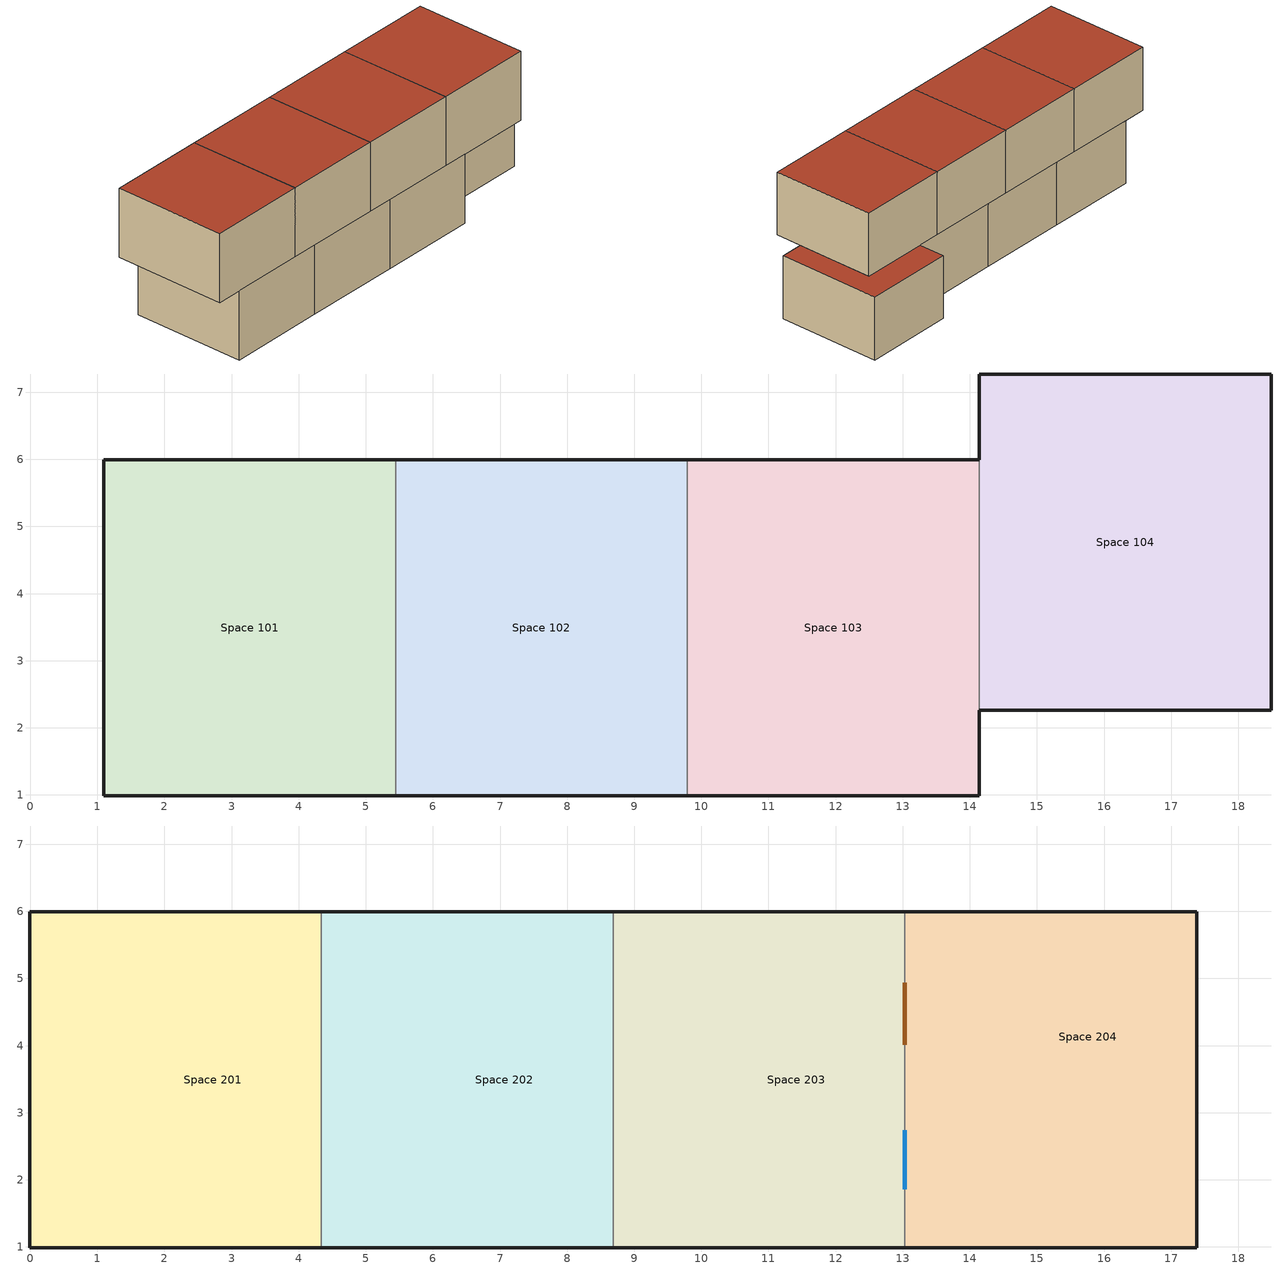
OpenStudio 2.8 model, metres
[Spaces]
Space 101
 floor ground: 5.44,6 5.44,0.99 1.1,0.99 1.1,6 z0
 wall outside: 5.44,6 1.1,6 1.1,0.99 5.44,0.99 z0:3.05
 wall to Space 102: 5.44,0.99 5.44,6 z0:3.05
Space 102
 floor ground: 9.79,6 9.79,0.99 5.44,0.99 5.44,6 z0
 wall outside: 9.79,6 5.44,6 / 5.44,0.99 9.79,0.99 z0:3.05
 wall to Space 103: 9.79,0.99 9.79,6 z0:3.05
Space 103
 floor ground: 14.14,6 14.14,0.99 9.79,0.99 9.79,6 z0
 wall outside: 14.14,6 9.79,6 / 9.79,0.99 14.14,0.99 14.14,2.26 z0:3.05
 wall to Space 104: 14.14,2.26 14.14,6 z0:3.05
Space 104
 floor ground: 18.49,7.27 18.49,2.26 14.14,2.26 14.14,7.27 z0
 wall outside: 14.14,2.26 18.49,2.26 18.49,7.27 14.14,7.27 14.14,6 z0:3.05
 roof outside: 18.49,2.26 18.49,7.27 14.14,7.27 14.14,6 17.38,6 17.38,2.26 z3.05
Space 201
 floor to Space 101: 4.34,0.99 1.1,0.99 1.1,6 4.34,6 z3.05
 floor ground: 1.1,6 1.1,0.99 -0.01,0.99 -0.01,6 z3.05
 wall outside: 4.34,6 -0.01,6 -0.01,0.99 4.34,0.99 z3.05:6.1
 wall to Space 202: 4.34,0.99 4.34,6 z3.05:6.1
 roof outside: -0.01,0.99 4.34,0.99 4.34,6 -0.01,6 z6.1
Space 202
 floor to Space 102: 8.69,6 8.69,0.99 5.44,0.99 5.44,6 z3.05
 floor to Space 101: 5.44,6 5.44,0.99 4.34,0.99 4.34,6 z3.05
 wall outside: 8.69,6 4.34,6 / 4.34,0.99 8.69,0.99 z3.05:6.1
 wall to Space 203: 8.69,0.99 8.69,6 z3.05:6.1
 roof outside: 8.69,0.99 8.69,6 4.34,6 4.34,0.99 z6.1
Space 203
 floor to Space 102: 9.79,6 9.79,0.99 8.69,0.99 8.69,6 z3.05
 floor to Space 103: 13.03,6 13.03,0.99 9.79,0.99 9.79,6 z3.05
 wall outside: 13.03,6 8.69,6 / 8.69,0.99 13.03,0.99 z3.05:6.1
 wall to Space 204: 13.03,0.99 13.03,6 z3.05:6.1
 window inside: 13.03,1.86 13.03,2.74 z4.51:5.38
 door inside: 13.03,4.01 13.03,4.94 z3.05:5.24
 roof outside: 13.03,0.99 13.03,6 8.69,6 8.69,0.99 z6.1
Space 204
 floor to Space 103: 14.14,6 14.14,0.99 13.03,0.99 13.03,6 z3.05
 floor to Space 104: 17.38,6 17.38,2.26 14.14,2.26 14.14,6 z3.05
 floor ground: 17.38,2.26 17.38,0.99 14.14,0.99 14.14,2.26 z3.05
 wall outside: 13.03,0.99 17.38,0.99 17.38,6 13.03,6 z3.05:6.1
 roof outside: 17.38,0.99 17.38,6 13.03,6 13.03,0.99 z6.1
[Building]
Building 1: Space Type=189.1-2009 - Office - OpenOffice - CZ4-8; Default Construction Set=189.1-2009 - CZ5 - Office
[Site]
Boston Logan IntL Arpt_MA_USA: Latitude {deg}=42.37; Longitude {deg}=-71.02; Time Zone {hr}=-5; Elevation {m}=6
[Site:WaterMainsTemperature]
Calculation Method=Correlation; Annual Average Outdoor Air Temperature {C}=10.55; Maximum Difference In Monthly Average Outdoor Air Temperatures {deltaC}=26.4
[SizingPeriod:DesignDay] Barometric Pressure {Pa}=101253; Sky Clearness=0; Rain Indicator=0; Snow Indicator=0; Day of Month=21; Daylight Saving Time Indicator=0; Humidity Indicating Type=Wetbulb; Dry-Bulb Temperature Range Modifier Type=DefaultMultipliers
Name | Maximum Dry-Bulb Temperature {C} | Daily Dry-Bulb Temperature Range {deltaC} | Humidity Indicating Conditions at Maximum Dry-Bulb | Wind Speed {m/s} | Wind Direction {deg} | Month | Day Type | Solar Model Indicator | ASHRAE Taub | ASHRAE Taud
Boston Logan IntL Arpt Ann Clg .4% Condns DB=>MWB | 32.7 | 8.4 | 22.9 | 6.3 | 270 | 7 | SummerDesignDay | ASHRAETau | 0.488 | 1.95
Boston Logan IntL Arpt Ann Clg .4% Condns WB=>MDB | 30.2 | 8.4 | 24.6 | 6.3 | 270 | 7 | SummerDesignDay | ASHRAETau | 0.488 | 1.95
Boston Logan IntL Arpt Ann Htg 99.6% Condns DB | -13.6 | 0 | -13.6 | 7.2 | 320 | 1 | WinterDesignDay | ASHRAEClearSky
[ClimateZones]
Climate Zone Institution Name 1=ASHRAE; Climate Zone Document Name 1=ANSI/ASHRAE Standard 169; Climate Zone Document Year 1=2006; Climate Zone Value 1=ASHRAE 169-2006-2A
[DefaultConstructionSet]
189.1-2009 - CZ5 - Office: Default Exterior Surface Constructions=Default Surface Constructions 13; Default Interior Surface Constructions=Default Surface Constructions 14; Default Ground Contact Surface Constructions=Default Surface Constructions 15; Default Exterior SubSurface Constructions=Default Sub Surface Constructions 9; Default Interior SubSurface Constructions=Default Sub Surface Constructions 10; Interior Partition Construction=Interior Partition
[DefaultSurfaceConstructions]
Name | Floor Construction | Wall Construction | Roof Ceiling Construction
Default Surface Constructions 13 | ExtSlabCarpet 4in ClimateZone 1-8 | ASHRAE 189.1-2009 ExtWall Mass ClimateZone 5 | ASHRAE 189.1-2009 ExtRoof IEAD ClimateZone 2-5
Default Surface Constructions 14 | Interior Floor | Interior Wall | Interior Ceiling
Default Surface Constructions 15 | ExtSlabCarpet 4in ClimateZone 1-8 | ExtSlabCarpet 4in ClimateZone 1-8 | ExtSlabCarpet 4in ClimateZone 1-8
[Construction]
ExtSlabCarpet 4in ClimateZone 1-8: MAT-CC05 4 HW CONCRETE, CP02 CARPET PAD
Interior Floor: F16 Acoustic tile, F05 Ceiling air space resistance, M11 100mm lightweight concrete
Interior Wall: G01a 19mm gypsum board, F04 Wall air space resistance, G01a 19mm gypsum board
Interior Ceiling: M11 100mm lightweight concrete, F05 Ceiling air space resistance, F16 Acoustic tile
Exterior Door: F08 Metal surface, I01 25mm insulation board
Interior Window: Clear 3mm
Interior Door; Interior Partition: G05 25mm wood
ASHRAE 189.1-2009 ExtRoof IEAD ClimateZone 2-5: Roof Membrane, Roof Insulation [21], Metal Decking
ASHRAE 189.1-2009 ExtWindow ClimateZone 4-5: Theoretical Glass [207]
ASHRAE 189.1-2009 ExtWall Mass ClimateZone 5: 1IN Stucco, 8IN Concrete HW, Wall Insulation [40], 1/2IN Gypsum
[Material] Thermal Absorptance=0.9
Name | Roughness | Thickness {m} | Conductivity {W/m-K} | Density {kg/m3} | Specific Heat {J/kg-K} | Solar Absorptance | Visible Absorptance
MAT-CC05 4 HW CONCRETE | Rough | 0.1016 | 1.311 | 2240 | 836.8 | 0.7 | 0.7
1IN Stucco | Smooth | 0.0253 | 0.6918 | 1858 | 837 | 0.92 | 0.92
8IN Concrete HW | MediumRough | 0.2033 | 1.7296 | 2243 | 837 | 0.65 | 0.65
1/2IN Gypsum | Smooth | 0.0127 | 0.16 | 784.9 | 830 | 0.92 | 0.92
Roof Membrane | VeryRough | 0.0095 | 0.16 | 1121.29 | 1460 | 0.7 | 0.7
Metal Decking | MediumSmooth | 0.0015 | 45.006 | 7680 | 418.4 | 0.7 | 0.3
F16 Acoustic tile | MediumSmooth | 0.0191 | 0.06 | 368 | 590 | 0.7 | 0.7
M11 100mm lightweight concrete | MediumRough | 0.1016 | 0.53 | 1280 | 840 | 0.7 | 0.7
G01a 19mm gypsum board | MediumSmooth | 0.019 | 0.16 | 800 | 1090 | 0.7 | 0.7
F08 Metal surface | Smooth | 0.0008 | 45.28 | 7824 | 500 | 0.7 | 0.7
I01 25mm insulation board | MediumRough | 0.0254 | 0.03 | 43 | 1210 | 0.7 | 0.7
G05 25mm wood | MediumSmooth | 0.0254 | 0.15 | 608 | 1630 | 0.7 | 0.7
Roof Insulation [21] | MediumRough | 0.2105 | 0.049 | 265 | 836.8 | 0.7 | 0.7
Wall Insulation [40] | MediumRough | 0.0794 | 0.0432 | 91 | 837 | 0.5 | 0.5
[Material:NoMass]
CP02 CARPET PAD: Roughness=Smooth; Thermal Resistance {m2-K/W}=0.1; Thermal Absorptance=0.9; Solar Absorptance=0.7; Visible Absorptance=0.8
[Material:AirGap]
Name | Thermal Resistance {m2-K/W}
F05 Ceiling air space resistance | 0.18
F04 Wall air space resistance | 0.15
[DefaultSubSurfaceConstructions]
Name | Fixed Window Construction | Operable Window Construction | Door Construction | Tubular Daylight Dome Construction | Tubular Daylight Diffuser Construction
Default Sub Surface Constructions 9 | ASHRAE 189.1-2009 ExtWindow ClimateZone 4-5 | ASHRAE 189.1-2009 ExtWindow ClimateZone 4-5 | Exterior Door | Interior Window | Interior Window
Default Sub Surface Constructions 10 | Interior Window | Interior Window | Interior Door
[WindowMaterial:Glazing] Optical Data Type=SpectralAverage; Thickness {m}=0.003; Back Side Solar Reflectance at Normal Incidence=0; Back Side Visible Reflectance at Normal Incidence=0; Infrared Transmittance at Normal Incidence=0; Dirt Correction Factor for Solar and Visible Transmittance=1; Solar Diffusing=Yes
Name | Solar Transmittance at Normal Incidence | Front Side Solar Reflectance at Normal Incidence | Visible Transmittance at Normal Incidence | Front Side Visible Reflectance at Normal Incidence | Front Side Infrared Hemispherical Emissivity | Back Side Infrared Hemispherical Emissivity | Conductivity {W/m-K}
Clear 3mm | 0.837 | 0.075 | 0.898 | 0.081 | 0.84 | 0.84 | 0.9
Theoretical Glass [207] | 0.3311 | 0.6189 | 0.44 | 0.51 | 0.9 | 0.9 | 0.0133
[SpaceType]
189.1-2009 - Office - OpenOffice - CZ4-8: Default Schedule Set=189.1-2009 - Office - OpenOffice - CZ4-8 Schedule Set; Design Specification Outdoor Air Object=189.1-2009 - Office - OpenOffice - CZ4-8 Ventilation; Standards Building Type=Office; Standards Space Type=OpenOffice
[DefaultScheduleSet]
189.1-2009 - Office - OpenOffice - CZ4-8 Schedule Set: Number of People Schedule=Office Work Occ; People Activity Level Schedule=Office Activity; Lighting Schedule=Office Bldg Light; Electric Equipment Schedule=Office Bldg Equip; Infiltration Schedule=Office Infil Quarter On
[Lights:Definition]
189.1-2009 - Office - OpenOffice - CZ4-8 Lights Definition: Design Level Calculation Method=Watts/Area; Watts per Space Floor Area {W/m2}=10.6563
[Lights]
189.1-2009 - Office - OpenOffice - CZ4-8 Lights: Lights Definition=189.1-2009 - Office - OpenOffice - CZ4-8 Lights Definition; Space or SpaceType=189.1-2009 - Office - OpenOffice - CZ4-8
[DesignSpecification:OutdoorAir]
189.1-2009 - Office - OpenOffice - CZ4-8 Ventilation: Outdoor Air Method=Sum; Outdoor Air Flow per Person {m3/s-person}=0.00943895
[People:Definition]
189.1-2009 - Office - OpenOffice - CZ4-8 People Definition: Number of People Calculation Method=People/Area; People per Space Floor Area {person/m2}=0.0565105; Fraction Radiant=0.3
[People]
189.1-2009 - Office - OpenOffice - CZ4-8 People: People Definition=189.1-2009 - Office - OpenOffice - CZ4-8 People Definition; Space or SpaceType=189.1-2009 - Office - OpenOffice - CZ4-8
[SpaceInfiltration:DesignFlowRate]
189.1-2009 - Office - OpenOffice - CZ4-8 Infiltration: Space or SpaceType=189.1-2009 - Office - OpenOffice - CZ4-8; Design Flow Rate Calculation Method=Flow/ExteriorArea; Flow per Exterior Surface Area {m3/s-m2}=0.000226568
[ElectricEquipment:Definition]
189.1-2009 - Office - OpenOffice - CZ4-8 Electric Equipment Definition: Design Level Calculation Method=Watts/Area; Watts per Space Floor Area {W/m2}=7.64238
[ElectricEquipment]
189.1-2009 - Office - OpenOffice - CZ4-8 Electric Equipment: Electric Equipment Definition=189.1-2009 - Office - OpenOffice - CZ4-8 Electric Equipment Definition; Space or SpaceType=189.1-2009 - Office - OpenOffice - CZ4-8
[BuildingStory] Nominal Floor to Floor Height {m}=3.048
Name | Nominal Z Coordinate {m}
Building Story 1 | 0
Building Story 2 | 3.048
[Space]
Name | Building Story
Space 101; Space 102; Space 103; Space 104 | Building Story 1
Space 201; Space 202; Space 203; Space 204 | Building Story 2
[Schedule:Ruleset]
Name | Default Day Schedule | Summer Design Day Schedule | Winter Design Day Schedule
Office Bldg Light | Office Bldg Light Default Schedule | Office Bldg Light Summer Design Day | Office Bldg Light Winter Design Day
Office Activity | Office Activity Default Schedule | Office Activity Summer Design Day | Office Activity Winter Design Day
Office Infil Quarter On | Office Infil Quarter On Default Schedule | Office Infil Quarter On Summer Design Day | Office Infil Quarter On Winter Design Day
Office Bldg Equip | Office Bldg Equip Default Schedule | Office Bldg Equip Summer Design Day | Office Bldg Equip Winter Design Day
Office Work Occ | Office Bldg Occ Default Schedule | Office Bldg Occ Summer Design Day | Office Bldg Occ Winter Design Day
[Schedule:Day]
Office Bldg Light Default Schedule: 5, 0, 0.05, 7, 0, 0.1, 8, 0, 0.3, 17, 0, 0.9, 18, 0, 0.7, 20, 0, 0.5, 22, 0, 0.3, 23, 0, 0.1, 24, 0, 0.05
Office Bldg Light Summer Design Day; Office Infil Quarter On Rule 1 Day Schedule; Office Bldg Equip Summer Design Day: 24, 0, 1
Office Bldg Light Winter Design Day; Office Bldg Equip Winter Design Day; Office Bldg Occ Winter Design Day; Office Bldg Occ Rule 1 Day Schedule: 24, 0, 0
Office Bldg Light Rule 1 Day Schedule: 24, 0, 0.05
Office Bldg Light Rule 2 Day Schedule: 6, 0, 0.05, 8, 0, 0.1, 14, 0, 0.5, 17, 0, 0.15, 24, 0, 0.05
Office Activity Default Schedule; Office Activity Summer Design Day; Office Activity Winter Design Day: 24, 0, 132
Office Infil Quarter On Default Schedule; Office Infil Quarter On Summer Design Day: 6, 0, 1, 22, 0, 0.25, 24, 0, 1
Office Infil Quarter On Winter Design Day; Office Infil Quarter On Rule 2 Day Schedule: 6, 0, 1, 18, 0, 0.25, 24, 0, 1
Office Bldg Equip Default Schedule: 8, 0, 0.4, 12, 0, 0.9, 13, 0, 0.8, 17, 0, 0.9, 18, 0, 0.8, 20, 0, 0.6, 22, 0, 0.5, 24, 0, 0.4
Office Bldg Equip Rule 1 Day Schedule: 24, 0, 0.3
Office Bldg Equip Rule 2 Day Schedule: 6, 0, 0.3, 8, 0, 0.4, 14, 0, 0.5, 17, 0, 0.35, 24, 0, 0.3
Office Bldg Occ Default Schedule: 6, 0, 0, 7, 0, 0.1, 8, 0, 0.2, 12, 0, 0.85, 13, 0, 0.5, 17, 0, 0.85, 18, 0, 0.7, 20, 0, 0.4, 22, 0, 0.1, 24, 0, 0.05
Office Bldg Occ Summer Design Day: 6, 0, 0, 22, 0, 1, 24, 0, 0.05
Office Bldg Occ Rule 2 Day Schedule: 6, 0, 0, 8, 0, 0.1, 14, 0, 0.4, 17, 0, 0.1, 24, 0, 0
[Schedule:Rule] Apply Monday=No; Apply Tuesday=No; Apply Wednesday=No; Apply Thursday=No; Apply Friday=No; Date Specification Type=DateRange; Start Month=1; Start Day=1; End Month=12; End Day=31
Name | Schedule Ruleset | Rule Order | Day Schedule | Apply Sunday | Apply Saturday
Office Bldg Light Rule 1 | Office Bldg Light | 0 | Office Bldg Light Rule 1 Day Schedule | Yes | No
Office Bldg Light Rule 2 | Office Bldg Light | 1 | Office Bldg Light Rule 2 Day Schedule | No | Yes
Office Infil Quarter On Rule 1 | Office Infil Quarter On | 0 | Office Infil Quarter On Rule 1 Day Schedule | Yes | No
Office Infil Quarter On Rule 2 | Office Infil Quarter On | 1 | Office Infil Quarter On Rule 2 Day Schedule | No | Yes
Office Bldg Equip Rule 1 | Office Bldg Equip | 0 | Office Bldg Equip Rule 1 Day Schedule | Yes | No
Office Bldg Equip Rule 2 | Office Bldg Equip | 1 | Office Bldg Equip Rule 2 Day Schedule | No | Yes
Office Work Occ Rule 1 | Office Work Occ | 0 | Office Bldg Occ Rule 1 Day Schedule | Yes | No
Office Work Occ Rule 2 | Office Work Occ | 1 | Office Bldg Occ Rule 2 Day Schedule | No | Yes
